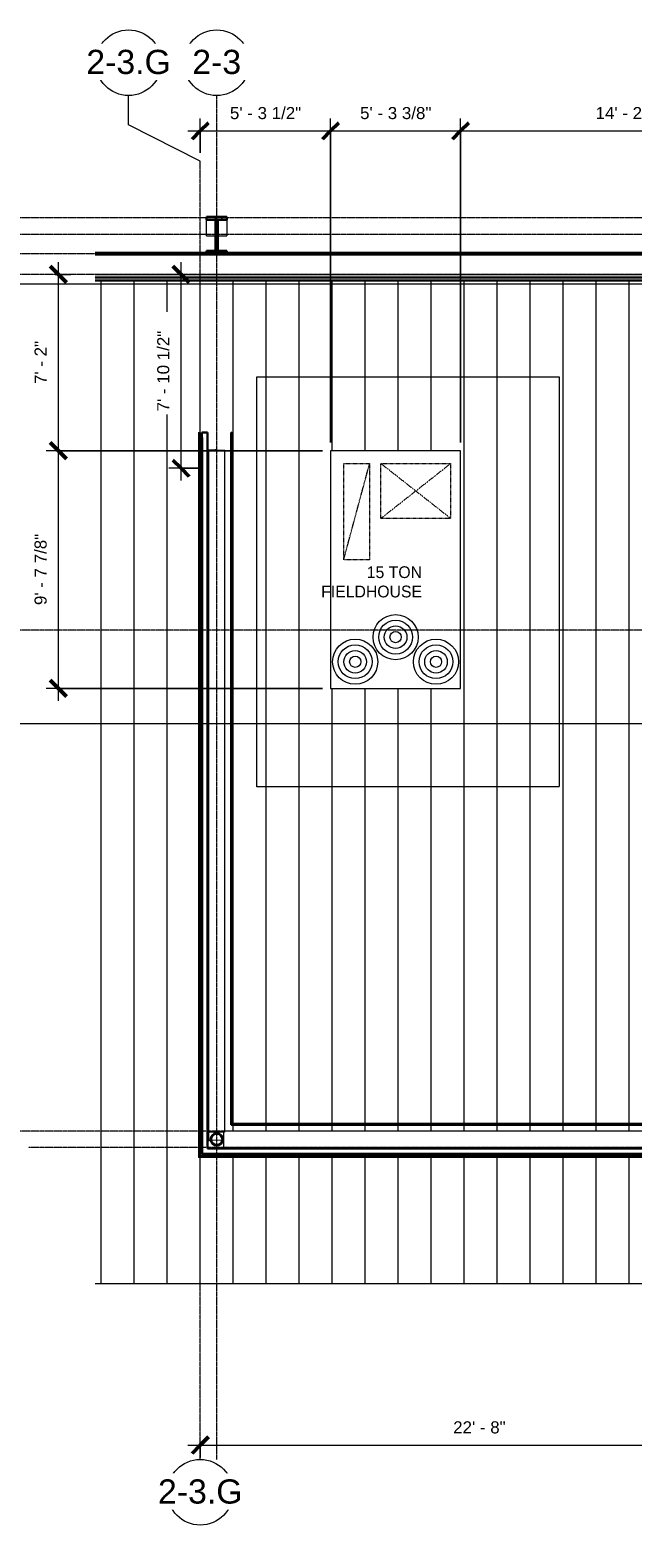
# Model space of a CAD drawing. Header units: inches. Extents: x 21290 to 29220, y -23522 to -20467.
# Drawn here: x 27052 to 27346, y -22979 to -22250 of the extents above; entities that cross this region are included whole.
import ezdxf

# ---------------------------------------------------------------- set-up
doc = ezdxf.new("R2010")
doc.units = ezdxf.units.IN
doc.header["$MEASUREMENT"] = 0
for name, pattern in [('Dash', [0.25, 0.125, -0.125]), ('Grid Line 1_2_', [0.875, 0.5, -0.125, 0.125, -0.125]), ('Hidden', [0.28125, 0.1875, -0.09375])]:
    doc.linetypes.add(name, pattern=pattern)
for name, color, linetype, lineweight in [('A-ANNO-DIMS', 211, 'Continuous', 9), ('A-ANNO-DIMS-64', 211, 'Continuous', 9), ('A-ROOF', 132, 'Continuous', 9), ('A-ROOF-PATT', 132, 'Continuous', 9), ('A-WALL', 113, 'Continuous', 9), ('G-ANNO-SYMB', 111, 'Continuous', 9), ('M-EQPM', 50, 'Continuous', 9), ('M-EQPM-HDLN', 50, 'Dash', 9), ('M-EQPM-IDEN', 50, 'Continuous', 9), ('S-BEAM', 12, 'Continuous', 9), ('S-COLS', 52, 'Continuous', 9), ('S-GRID', 1, 'Continuous', 9), ('S-GRID-IDEN', 1, 'Continuous', 9)]:
    doc.layers.add(name, color=color, linetype=linetype, lineweight=lineweight)
doc.styles.add('Arial_2', font='arial.ttf', dxfattribs={"height": 11.802395})
doc.styles.add('Arial_3', font='arial.ttf', dxfattribs={"height": 5.901198})
doc.styles.add('Century Gothic_1', font='GOTHIC.TTF', dxfattribs={"height": 5.748447})
doc.dimstyles.new('OD_Dimension', dxfattribs={"dimscale": 12, "dimtxt": 6, "dimasz": 0.666667, "dimexe": 0.5, "dimexo": 0.333333, "dimgap": 0.333333, "dimtad": 1, "dimdec": 3, "dimrnd": 0.125, "dimzin": 1, "dimdsep": 46, "dimlunit": 4, "dimtxsty": 'Arial_3', "dimblk1": 'OBLIQUE', "dimblk2": 'OBLIQUE', "dimsah": 1, "dimcen": 0.09, "dimdle": 0.5, "dimazin": 0, "dimtfac": 1, "dimtdec": 4, "dimtix": 1, "dimtmove": 0, "dimatfit": 3, "dimfxl": 1, "dimtvp": 1, "dimtfill": 1, "dimfrac": 2, "dimtolj": 1, "dimtzin": 0, "dimarcsym": 2})
doc.dimstyles.new('OD_Dimension_1', dxfattribs={"dimscale": 12, "dimtxt": 6, "dimasz": 0.666667, "dimexe": 0.5, "dimexo": 0.333333, "dimgap": 0.333333, "dimtad": 1, "dimdec": 3, "dimrnd": 0.125, "dimzin": 1, "dimdsep": 46, "dimlunit": 4, "dimtxsty": 'Arial_3', "dimblk1": 'OBLIQUE', "dimblk2": 'OBLIQUE', "dimsah": 1, "dimcen": 0.09, "dimdle": 0.5, "dimazin": 0, "dimtfac": 1, "dimtdec": 4, "dimtix": 1, "dimtmove": 0, "dimatfit": 3, "dimfxl": 1, "dimtvp": 1, "dimtfill": 1, "dimfrac": 2, "dimtolj": 1, "dimtzin": 0, "dimarcsym": 2})
doc.dimstyles.new('OD_Dimension_2', dxfattribs={"dimscale": 12, "dimtxt": 6, "dimasz": 0.666667, "dimexe": 0.5, "dimexo": 0.333333, "dimgap": 0.333333, "dimtad": 1, "dimdec": 3, "dimrnd": 0.125, "dimzin": 1, "dimdsep": 46, "dimlunit": 4, "dimtxsty": 'Arial_3', "dimblk1": 'OBLIQUE', "dimblk2": 'OBLIQUE', "dimsah": 1, "dimcen": 0.09, "dimdle": 0.5, "dimazin": 0, "dimtfac": 1, "dimtdec": 4, "dimtix": 1, "dimtmove": 0, "dimatfit": 3, "dimfxl": 1, "dimtvp": 1, "dimtfill": 1, "dimfrac": 2, "dimtolj": 1, "dimtzin": 0, "dimarcsym": 2})
pattern_1 = [(225, (27143.42, -22360.053), (6.3356768, -6.3356768), []), (225, (27143.42, -22369.653), (6.3356768, -6.3356768), [])]

# ---------------------------------------------------------------- blocks, each defined once
blk = doc.blocks.new('Carrier_48TC_Standard_Efficiency_Gas_Heat_Electric_Cooling_Packaged_Rooftop_Unit_3_to_15_nominal_tons - 15 ton 48TC__16-873539-Roof Low - Callout 6')
at = {"layer": 'M-EQPM', "color": 43, "linetype": 'Hidden', "lineweight": 18}
for p, q in [((-105.94, -79.69), (-105.94, 67.69)), ((-105.94, 67.69), (93.94, 67.69)), ((93.94, 67.69), (93.94, -79.69)), ((93.94, -79.69), (-105.94, -79.69))]:
    blk.add_line(p, q, dxfattribs=at)
at = {"layer": 'M-EQPM', "color": 43, "lineweight": 18}
for p, q in [((57.94, 31.69), (-57.94, 31.69)), ((-57.94, 31.69), (-57.94, -31.69)), ((57.94, -31.69), (57.94, 31.69)), ((58.06, 27.31), (57.94, 27.31)), ((58.06, 27.31), (58.06, 15.44)), ((57.94, 15.44), (58.06, 15.44)), ((58.06, 10.34), (57.94, 10.34)), ((57.94, 9.29), (58.06, 9.29)), ((58.06, 10.32), (58.06, 10.34)), ((58.06, 10.34), (58.06, 9.29)), ((58.06, 9.29), (58.06, 9.31)), ((58.06, 6.69), (57.94, 6.69)), ((58.06, 6.69), (58.06, -25.06)), ((57.94, -25.06), (58.06, -25.06)), ((-57.94, -31.69), (57.94, -31.69))]:
    blk.add_line(p, q, dxfattribs=at)
for centre, radius in [((-44.94, 19.69), 11), ((-44.94, 19.69), 8.25), ((-44.94, 19.69), 5.5), ((-44.94, 19.69), 2.75), ((-32.94, 0), 11), ((-32.94, 0), 8.25), ((-32.94, 0), 5.5), ((-32.94, 0), 2.75), ((-44.94, -19.69), 11), ((-44.94, -19.69), 8.25), ((-44.94, -19.69), 5.5), ((-44.94, -19.69), 2.75)]:
    blk.add_circle(centre, radius, dxfattribs=at)
at = {"layer": 'M-EQPM-HDLN', "color": 43, "lineweight": 18}
for p, q in [((4.81, 25.31), (51.69, 12.69)), ((4.81, 12.69), (4.81, 25.31)), ((4.81, 25.31), (51.69, 25.31)), ((51.69, 25.31), (51.69, 12.69)), ((51.69, 12.69), (4.81, 12.69)), ((24.94, -26.81), (51.69, 7.19)), ((24.94, 7.19), (51.69, -26.81)), ((24.94, -26.81), (24.94, 7.19)), ((24.94, 7.19), (51.69, 7.19)), ((51.69, 7.19), (51.69, -26.81)), ((51.69, -26.81), (24.94, -26.81))]:
    blk.add_line(p, q, dxfattribs=at)
blk = doc.blocks.new('Girt_C - 8_D-1755906-Roof Low - Callout 6')
at = {"layer": 'S-BEAM', "color": 43, "lineweight": 18}
for p, q in [((26272.64, -22787.3), (25694.89, -22787.3)), ((25694.89, -22795.12), (25694.89, -22787.49)), ((26272.64, -22787.3), (26272.64, -22787.49)), ((26272.64, -22787.49), (26272.64, -22795.12)), ((25694.89, -22795.3), (25694.89, -22795.12)), ((25694.89, -22795.3), (26272.64, -22795.3)), ((26272.64, -22795.12), (26272.64, -22795.3))]:
    blk.add_line(p, q, dxfattribs=at)
blk = doc.blocks.new('Girt_C - 8_D-1757616-Roof Low - Callout 6')
at = {"layer": 'S-BEAM', "color": 43, "lineweight": 18}
for p, q in [((25687.39, -22455.33), (25687.39, -22787.8)), ((25687.39, -22455.33), (25687.58, -22455.33)), ((25687.58, -22455.33), (25695.2, -22455.33)), ((25695.2, -22455.33), (25695.39, -22455.33)), ((25695.39, -22787.8), (25695.39, -22455.33)), ((25687.58, -22787.8), (25687.39, -22787.8)), ((25695.2, -22787.8), (25687.58, -22787.8))]:
    blk.add_line(p, q, dxfattribs=at)
blk = doc.blocks.new('columns and girder2 - one-1334686-Roof Low - Callout 6')
at = {"layer": 'S-BEAM'}
h = blk.add_hatch(dxfattribs=at)
h.set_pattern_fill('FP_25', color=8, style=0, pattern_type=2)
h.set_pattern_definition(pattern_1)
h.paths.add_polyline_path([(0, -1.25), (-5, -1.25), (-5, -2), (5, -2), (5, -1.25)], flags=0)
h.paths.add_polyline_path([(-5, -17.03), (-5, -18.55), (5, -18.55), (5, -17.03)], flags=0)
h = blk.add_hatch(dxfattribs=at)
h.set_pattern_fill('FP_25', color=8, style=0, pattern_type=2)
h.set_pattern_definition(pattern_1)
h.paths.add_polyline_path([(-0.63, -2), (-0.63, -17.03), (0.62, -17.03), (0.62, -2)], flags=0)
at = {"layer": 'S-BEAM', "color": 250, "lineweight": 30}
for p, q in [((-5, -1.25), (-5, -2)), ((-5, -2), (5, -2)), ((0.62, -2), (-0.63, -2)), ((-0.63, -2), (-0.63, -17.03)), ((0.62, -17.03), (0.62, -2)), ((5, -2), (5, -1.25)), ((5, -17.03), (-5, -17.03)), ((-5, -17.03), (-5, -18.55)), ((-5, -18.55), (5, -18.55)), ((-0.63, -17.03), (0.62, -17.03)), ((5, -18.55), (5, -17.03))]:
    blk.add_line(p, q, dxfattribs=at)
at = {"layer": 'S-BEAM', "color": 43, "lineweight": 18}
for p, q in [((-5, -17.03), (-5, -9.2)), ((-0.63, -9.2), (-5, -9.2)), ((5, -9.2), (0.62, -9.2)), ((5, -9.2), (5, -17.03))]:
    blk.add_line(p, q, dxfattribs=at)
blk = doc.blocks.new('Girt_C - 8_D-1757600-Roof Low - Callout 6')
at = {"layer": 'S-BEAM', "color": 43, "lineweight": 18}
for p, q in [((25683.85, -22455.21), (25683.28, -22455.23)), ((25683.28, -22455.23), (25683.28, -22455.37)), ((25683.28, -22455.37), (25684.08, -22520.23)), ((25683.39, -22455.23), (25683.92, -22455.21)), ((25683.39, -22455.37), (25683.39, -22455.23)), ((25684.08, -22455.36), (25683.47, -22455.37)), ((25683.47, -22455.38), (25684.08, -22455.37)), ((25683.92, -22455.21), (25683.85, -22455.21)), ((25683.92, -22455.21), (25683.93, -22455.37)), ((25691.09, -22455.28), (25686.89, -22455.33)), ((25686.89, -22455.33), (25687.39, -22455.33)), ((25687.58, -22455.33), (25691.09, -22455.28)), ((25690.7, -22455.12), (25690.63, -22455.13)), ((25690.63, -22455.13), (25691.17, -22455.14)), ((25690.63, -22455.13), (25690.63, -22455.29)), ((25691.28, -22455.13), (25690.7, -22455.12)), ((25691.17, -22455.14), (25691.17, -22455.27)), ((25691.28, -22455.27), (25691.28, -22455.13)), ((25691.28, -22455.33), (25691.28, -22455.27)), ((25686.89, -22748.94), (25687.42, -22791.84)), ((25688.5, -22791.84), (25687.61, -22791.85)), ((25694.06, -22791.77), (25688.73, -22791.84)), ((25694.89, -22791.76), (25694.3, -22791.77))]:
    blk.add_line(p, q, dxfattribs=at)
for centre, major_axis, start_param, end_param in [((25683.47, -22455.37), (0.187, 0.002), 3.141593, 4.712389), ((25683.47, -22455.37), (0.0782, 0.001), 3.194692, 4.712389), ((25691.09, -22455.27), (0.0781, 0.001), 4.712389, 6.246137), ((25691.09, -22455.27), (0.187, 0.002), 4.712389, 6.283185), ((25687.61, -22791.84), (0.187, 0.002), 3.141593, 4.712389)]:
    blk.add_ellipse(centre, major_axis=major_axis, ratio=0.041627, start_param=start_param, end_param=end_param, dxfattribs=at)
blk = doc.blocks.new('Girt_Z - 10_D-1732176-Roof Low - Callout 6')
at = {"layer": 'S-BEAM', "color": 43, "lineweight": 18}
for p, q in [((26271.39, -22359.55), (25632.1, -22359.55)), ((26272.89, -22360.13), (25632.1, -22360.13)), ((26272.89, -22360.2), (25632.1, -22360.2)), ((26272.89, -22359.55), (26272.04, -22359.55)), ((26272.89, -22359.55), (26272.89, -22360.13)), ((26272.89, -22360.13), (26272.89, -22360.2)), ((26272.89, -22360.2), (26272.89, -22369.37)), ((25632.1, -22369.55), (26272.89, -22369.55)), ((26272.89, -22369.37), (26272.89, -22369.55))]:
    blk.add_line(p, q, dxfattribs=at)
blk = doc.blocks.new('Grid - Grid Head - Circle-14747-Roof Low - Callout 6')
at = {"layer": 'S-GRID-IDEN'}
blk.add_circle((0, 0), 0.25, dxfattribs=at)
blk = doc.blocks.new('DIMBLOCK1-Roof Low - Callout 6')
at = {"layer": 'A-ANNO-DIMS-64'}
for p, q in [((27129.42, -22299.62), (27198.92, -22299.62)), ((27135.42, -22310.37), (27135.42, -22293.62)), ((27135.42, -22299.62), (27135.42, -22310.37)), ((27198.92, -22451.55), (27198.92, -22293.62)), ((27198.92, -22299.62), (27198.92, -22451.55))]:
    blk.add_line(p, q, dxfattribs=at)
at = {"layer": 'A-ANNO-DIMS-64', "lineweight": 50}
for p, q in [((27135.42, -22299.62), (27131.42, -22303.62)), ((27135.42, -22299.62), (27139.42, -22295.62)), ((27198.92, -22299.62), (27194.92, -22303.62)), ((27198.92, -22299.62), (27202.92, -22295.62))]:
    blk.add_line(p, q, dxfattribs=at)
at = {"layer": 'A-ANNO-DIMS-64', "color": 0, "insert": (27149.86, -22287.97), "char_height": 5.9012, "width": 41.5385, "attachment_point": 1, "line_spacing_factor": 0.938532, "style": 'Arial_3', "bg_fill": 3, "box_fill_scale": 1.25, "bg_fill_color": 0, "bg_fill_transparency": 0}
blk.add_mtext('5\' - 3 1/2"', dxfattribs=at)
blk = doc.blocks.new('_Oblique')
at = {"color": 0, "linetype": 'ByBlock', "lineweight": -2}
blk.add_line((-0.5, -0.5), (0.5, 0.5), dxfattribs=at)
blk = doc.blocks.new('DIMBLOCK2-Roof Low - Callout 6')
at = {"layer": 'A-ANNO-DIMS-64', "lineweight": 50}
for p, q in [((27198.92, -22299.62), (27194.92, -22303.62)), ((27198.92, -22299.62), (27202.92, -22295.62)), ((27262.29, -22299.62), (27258.29, -22303.62)), ((27262.29, -22299.62), (27266.29, -22295.62))]:
    blk.add_line(p, q, dxfattribs=at)
at = {"layer": 'A-ANNO-DIMS-64'}
for p, q in [((27198.92, -22451.55), (27198.92, -22293.62)), ((27198.92, -22299.62), (27262.29, -22299.62)), ((27198.92, -22299.62), (27198.92, -22451.55)), ((27262.29, -22451.55), (27262.29, -22293.62)), ((27262.29, -22299.62), (27262.29, -22451.55))]:
    blk.add_line(p, q, dxfattribs=at)
at = {"layer": 'A-ANNO-DIMS-64', "color": 0, "insert": (27213.3, -22287.97), "char_height": 5.9012, "width": 41.5385, "attachment_point": 1, "line_spacing_factor": 0.938532, "style": 'Arial_3', "bg_fill": 3, "box_fill_scale": 1.25, "bg_fill_color": 0, "bg_fill_transparency": 0}
blk.add_mtext('5\' - 3 3/8"', dxfattribs=at)
blk = doc.blocks.new('DIMBLOCK3-Roof Low - Callout 6')
at = {"layer": 'A-ANNO-DIMS-64', "lineweight": 50}
for p, q in [((27262.29, -22299.62), (27258.29, -22303.62)), ((27262.29, -22299.62), (27266.29, -22295.62)), ((27432.92, -22299.62), (27428.92, -22303.62)), ((27432.92, -22299.62), (27436.92, -22295.62))]:
    blk.add_line(p, q, dxfattribs=at)
at = {"layer": 'A-ANNO-DIMS-64'}
for p, q in [((27262.29, -22451.55), (27262.29, -22293.62)), ((27262.29, -22299.62), (27432.92, -22299.62)), ((27262.29, -22299.62), (27262.29, -22451.55)), ((27432.92, -22297.97), (27432.92, -22305.62)), ((27432.92, -22299.62), (27432.92, -22316.82))]:
    blk.add_line(p, q, dxfattribs=at)
at = {"layer": 'A-ANNO-DIMS-64', "color": 0, "insert": (27328.04, -22287.97), "char_height": 5.9012, "width": 46.9662, "attachment_point": 1, "line_spacing_factor": 0.938532, "style": 'Arial_3', "bg_fill": 3, "box_fill_scale": 1.25, "bg_fill_color": 0, "bg_fill_transparency": 0}
blk.add_mtext('14\' - 2 5/8"', dxfattribs=at)
blk = doc.blocks.new('DIMBLOCK14-Roof Low - Callout 6')
at = {"layer": 'A-ANNO-DIMS-64'}
for p, q in [((27407.36, -22574.32), (27407.36, -22946.41)), ((27407.36, -22940.41), (27407.36, -22574.32)), ((27129.42, -22940.41), (27407.36, -22940.41)), ((27135.42, -22938.75), (27135.42, -22946.41)), ((27135.42, -22940.41), (27135.42, -22938.75))]:
    blk.add_line(p, q, dxfattribs=at)
at = {"layer": 'A-ANNO-DIMS-64', "lineweight": 50}
for p, q in [((27135.42, -22940.41), (27131.42, -22944.41)), ((27135.42, -22940.41), (27139.42, -22936.41)), ((27407.36, -22940.41), (27403.36, -22944.41)), ((27407.36, -22940.41), (27411.36, -22936.41))]:
    blk.add_line(p, q, dxfattribs=at)
at = {"layer": 'A-ANNO-DIMS-64', "color": 0, "insert": (27258.65, -22928.76), "char_height": 5.901, "width": 30.5723, "attachment_point": 1, "line_spacing_factor": 0.938532, "style": 'Arial_3', "bg_fill": 3, "box_fill_scale": 1.25, "bg_fill_color": 0, "bg_fill_transparency": 0}
blk.add_mtext('22\' - 8"', dxfattribs=at)
blk = doc.blocks.new('DIMBLOCK17-Roof Low - Callout 6')
at = {"layer": 'A-ANNO-DIMS-64', "lineweight": 50}
for p, q in [((27126.07, -22369.55), (27122.07, -22365.55)), ((27126.07, -22369.55), (27130.07, -22373.55)), ((27126.07, -22464.08), (27122.07, -22460.08)), ((27126.07, -22464.08), (27130.07, -22468.08))]:
    blk.add_line(p, q, dxfattribs=at)
at = {"layer": 'A-ANNO-DIMS-64'}
for p, q in [((27126.07, -22470.08), (27126.07, -22363.55)), ((27124.42, -22369.55), (27132.07, -22369.55)), ((27126.07, -22369.55), (27124.42, -22369.55)), ((27136.42, -22464.08), (27120.07, -22464.08)), ((27126.07, -22464.08), (27136.42, -22464.08))]:
    blk.add_line(p, q, dxfattribs=at)
at = {"layer": 'A-ANNO-DIMS-64', "color": 0, "insert": (27114.42, -22436.38), "char_height": 5.9012, "width": 46.9662, "attachment_point": 1, "rotation": 90, "line_spacing_factor": 0.938532, "style": 'Arial_3', "bg_fill": 3, "box_fill_scale": 1.25, "bg_fill_color": 0, "bg_fill_transparency": 0}
blk.add_mtext('7\' - 10 1/2"', dxfattribs=at)
blk = doc.blocks.new('DIMBLOCK20-Roof Low - Callout 6')
at = {"layer": 'A-ANNO-DIMS-64', "lineweight": 50}
for p, q in [((27066.31, -22455.55), (27062.31, -22451.55)), ((27066.31, -22455.55), (27070.31, -22459.55)), ((27066.31, -22571.43), (27062.31, -22567.43)), ((27066.31, -22571.43), (27070.31, -22575.43))]:
    blk.add_line(p, q, dxfattribs=at)
at = {"layer": 'A-ANNO-DIMS-64'}
for p, q in [((27194.92, -22455.55), (27060.31, -22455.55)), ((27066.31, -22577.43), (27066.31, -22455.55)), ((27066.31, -22455.55), (27194.92, -22455.55)), ((27194.92, -22571.43), (27060.31, -22571.43)), ((27066.31, -22571.43), (27194.92, -22571.43))]:
    blk.add_line(p, q, dxfattribs=at)
at = {"layer": 'A-ANNO-DIMS-64', "color": 0, "insert": (27054.65, -22530.8), "char_height": 5.9012, "width": 41.5385, "attachment_point": 1, "rotation": 90, "line_spacing_factor": 0.938532, "style": 'Arial_3', "bg_fill": 3, "box_fill_scale": 1.25, "bg_fill_color": 0, "bg_fill_transparency": 0}
blk.add_mtext('9\' - 7 7/8"', dxfattribs=at)
blk = doc.blocks.new('DIMBLOCK21-Roof Low - Callout 6')
at = {"layer": 'A-ANNO-DIMS-64', "lineweight": 50}
for p, q in [((27066.31, -22369.55), (27062.31, -22365.55)), ((27066.31, -22369.55), (27070.31, -22373.55)), ((27066.31, -22455.55), (27062.31, -22451.55)), ((27066.31, -22455.55), (27070.31, -22459.55))]:
    blk.add_line(p, q, dxfattribs=at)
at = {"layer": 'A-ANNO-DIMS-64'}
for p, q in [((27066.31, -22455.55), (27066.31, -22363.55)), ((27064.65, -22369.55), (27072.31, -22369.55)), ((27066.31, -22369.55), (27064.65, -22369.55)), ((27194.92, -22455.55), (27060.31, -22455.55)), ((27066.31, -22455.55), (27194.92, -22455.55))]:
    blk.add_line(p, q, dxfattribs=at)
at = {"layer": 'A-ANNO-DIMS-64', "color": 0, "insert": (27054.65, -22423.03), "char_height": 5.901, "width": 25.1446, "attachment_point": 1, "rotation": 90, "line_spacing_factor": 0.938532, "style": 'Arial_3', "bg_fill": 3, "box_fill_scale": 1.25, "bg_fill_color": 0, "bg_fill_transparency": 0}
blk.add_mtext('7\' - 2"', dxfattribs=at)

msp = doc.modelspace()

# ---------------------------------------------------------------- hatches: boundary and pattern name
at = {"layer": 'A-ROOF-PATT'}
h = msp.add_hatch(dxfattribs=at)
h.set_pattern_fill('FP_20', color=8, style=0, pattern_type=2)
h.set_pattern_definition([(90, (1452.328, -40.069), (-16.082, 1e-15), [])])
h.paths.add_polyline_path([(27572.0003, -22885.6153), (27746.4196, -22885.6153), (27746.4196, -22799.1778), (27724.6696, -22799.1778), (27724.6696, -22798.6153), (27136.1071, -22798.6153), (27136.1071, -22520.2289), (27135.3096, -22455.2324), (27135.9536, -22455.2079), (27135.9555, -22455.3656), (27136.1071, -22455.3637), (27136.1071, -22446.6778), (27138.9196, -22446.6778), (27138.9196, -22455.3292), (27142.6642, -22455.2775), (27142.6623, -22455.1254), (27143.3074, -22455.14), (27143.3097, -22455.3266), (27147.4196, -22455.3266), (27147.4466, -22787.3028), (27721.7321, -22787.3028), (27721.7321, -22784.1778), (27150.5446, -22784.1778), (27150.5446, -22446.6778), (27151.1071, -22446.6778), (27151.1071, -22783.6153), (27721.7321, -22783.6153), (27721.7321, -22372.9278), (27722.2946, -22372.9278), (27722.2946, -22783.6153), (27723.9196, -22783.6153), (27723.9196, -22372.9278), (27724.6696, -22372.9278), (27724.6696, -22372.8038), (27084.1283, -22372.8028), (27084.1283, -22861.6153), (27408.9196, -22861.6153), (27408.9196, -22885.6153), (27527.6483, -22885.6153)], flags=0)
h.paths.add_polyline_path([(27394.5923, -22800.1153), (27134.6071, -22800.1153), (27134.6071, -22446.6778), (27135.1696, -22446.6778), (27135.1696, -22799.5528), (27736.4196, -22799.5528), (27736.4196, -22800.1153), (27438.9443, -22800.1153)], flags=0)
h.paths.add_polyline_path([(27144.5677, -22795.8028), (27721.7321, -22795.8028), (27721.7321, -22795.3028), (27146.9196, -22795.2777), (27146.9196, -22791.7607), (27146.3271, -22791.768), (27146.1866, -22792.4578), (27145.541, -22793.4241), (27144.5677, -22794.0744), (27143.4196, -22794.3028), (27142.2647, -22794.0698), (27141.2983, -22793.4241), (27140.648, -22792.4509), (27140.5264, -22791.8393), (27139.4472, -22791.8448), (27138.9196, -22748.9444), (27138.9196, -22795.8028), (27144.4785, -22795.8028)], flags=0)
h.paths.add_polyline_path([(27722.2946, -22795.8028), (27723.9196, -22795.8028), (27723.9196, -22795.3028), (27722.2946, -22795.3028)], flags=0)
h.paths.add_polyline_path([(27143.4196, -22794.0698), (27144.4785, -22793.8592), (27145.3762, -22793.2594), (27145.976, -22792.3617), (27146.0935, -22791.7709), (27140.7615, -22791.8503), (27140.8633, -22792.3617), (27141.4631, -22793.2594), (27142.3608, -22793.8592)], flags=0)
h.paths.add_polyline_path([(27723.9196, -22787.3028), (27723.9196, -22784.1778), (27722.2946, -22784.1778), (27722.2946, -22787.3028)], flags=0)
h.paths.add_polyline_path([(27666.6696, -22738.3028), (27581.7946, -22738.3028), (27581.7946, -22678.8028), (27669.9196, -22678.8028), (27669.9196, -22683.8028), (27670.0446, -22683.8028), (27670.0446, -22696.4278), (27669.9196, -22696.4278), (27669.9196, -22700.4222), (27670.0446, -22700.4222), (27670.0446, -22701.4334), (27669.9196, -22701.4334), (27669.9196, -22703.6778), (27670.0446, -22703.6778), (27670.0446, -22732.0528), (27669.9196, -22732.0528), (27669.9196, -22738.3028)], flags=0)
h.paths.add_polyline_path([(27464.4196, -22571.4467), (27407.1696, -22571.4278), (27407.1696, -22567.2592), (27387.2946, -22567.2592), (27387.2946, -22513.2592), (27407.1696, -22513.2592), (27407.1696, -22509.0717), (27464.4196, -22509.0717), (27464.4196, -22512.4487), (27474.5446, -22512.4487), (27474.5446, -22516.4487), (27464.4196, -22516.4487), (27464.4196, -22518.2592), (27481.1696, -22518.2592), (27481.1696, -22536.2592), (27464.4196, -22536.2592), (27464.4196, -22571.4278)], flags=0)
h.paths.add_polyline_path([(27247.7172, -22571.4278), (27198.9196, -22571.4278), (27198.9196, -22455.5528), (27203.2946, -22455.5528), (27203.2946, -22455.4278), (27215.1696, -22455.4278), (27215.1696, -22455.5528), (27220.289, -22455.5528), (27220.289, -22455.4278), (27221.3002, -22455.4278), (27221.3002, -22455.5528), (27223.9196, -22455.5528), (27223.9196, -22455.4278), (27255.6696, -22455.4278), (27255.6696, -22455.5528), (27262.2946, -22455.5528), (27262.2946, -22571.4278), (27247.7321, -22571.4278)], flags=0)
h.paths.add_polyline_path([(27655.229, -22571.4278), (27606.5446, -22571.4278), (27606.5446, -22455.5528), (27610.9196, -22455.5528), (27610.9196, -22455.4278), (27622.7946, -22455.4278), (27622.7946, -22455.5528), (27627.914, -22455.5528), (27627.914, -22455.4278), (27628.9252, -22455.4278), (27628.9252, -22455.5528), (27631.5446, -22455.5528), (27631.5446, -22455.4278), (27663.2946, -22455.4278), (27663.2946, -22455.5528), (27669.9196, -22455.5528), (27669.9196, -22571.4278), (27655.2985, -22571.4278)], flags=0)
at = {"layer": 'S-COLS'}
h = msp.add_hatch(dxfattribs=at)
h.set_pattern_fill('FP_24', color=8, style=0, pattern_type=2)
h.set_pattern_definition([(45, (1452.029, 0), (-6.3356768, 6.3356768), []), (45, (1452.029, 9.6), (-6.3356768, 6.3356768), [])])
h.paths.add_polyline_path([(27143.4196, -22794.3028), (27144.5677, -22794.0744), (27145.541, -22793.4241), (27146.1913, -22792.4509), (27146.4196, -22791.3028), (27146.1913, -22790.1548), (27145.541, -22789.1815), (27144.5677, -22788.5312), (27143.4196, -22788.3028), (27142.2716, -22788.5312), (27141.2983, -22789.1815), (27140.648, -22790.1548), (27140.4196, -22791.3028), (27140.648, -22792.4509), (27141.2983, -22793.4241), (27142.2716, -22794.0744)], flags=0)
h.paths.add_polyline_path([(27143.4196, -22794.0698), (27142.3608, -22793.8592), (27141.4631, -22793.2594), (27140.8633, -22792.3617), (27140.6526, -22791.3028), (27140.8633, -22790.2439), (27141.4631, -22789.3462), (27142.3608, -22788.7464), (27143.4196, -22788.5358), (27144.4785, -22788.7464), (27145.3762, -22789.3462), (27145.976, -22790.2439), (27146.1866, -22791.3028), (27145.976, -22792.3617), (27145.3762, -22793.2594), (27144.4785, -22793.8592)], flags=0)

# ---------------------------------------------------------------- linework, layer by layer
at = {"layer": 'A-ROOF', "color": 43, "lineweight": 18}
msp.add_line((27084.1283, -22861.6153), (27408.9196, -22861.6153), dxfattribs=at)
at = {"layer": 'A-WALL', "color": 43, "lineweight": 18}
for p, q in [((27084.1283, -22358.8028), (27719.1198, -22358.8028)), ((27721.8356, -22372.8028), (27084.1283, -22372.8028)), ((27134.6071, -22446.6778), (27134.6071, -22800.1153)), ((27134.6071, -22446.6778), (27135.1071, -22446.6778)), ((27150.6071, -22446.6778), (27151.1071, -22446.6778)), ((27151.1071, -22446.6778), (27151.1071, -22783.6153)), ((27150.6071, -22784.1153), (27151.1071, -22783.6153)), ((27721.7321, -22783.6153), (27151.1071, -22783.6153)), ((27134.6071, -22800.1153), (27135.1071, -22799.6153)), ((27736.4196, -22800.1153), (27134.6071, -22800.1153))]:
    msp.add_line(p, q, dxfattribs=at)
at = {"layer": 'A-WALL', "color": 250, "lineweight": 30}
for p, q in [((27724.6071, -22371.0315), (27084.1283, -22371.0315)), ((27084.1283, -22372.6063), (27724.6071, -22372.6063)), ((27135.1696, -22446.6778), (27135.1071, -22446.6778)), ((27135.1071, -22446.6778), (27135.1071, -22799.6153)), ((27135.1696, -22799.5528), (27135.1696, -22446.6778)), ((27138.9196, -22446.6778), (27136.1071, -22446.6778)), ((27136.1071, -22446.6778), (27136.1071, -22798.6153)), ((27136.4196, -22449.1778), (27136.1071, -22449.1778)), ((27136.4196, -22449.1778), (27136.4196, -22798.3028)), ((27138.9196, -22795.8028), (27138.9196, -22446.6778)), ((27150.6071, -22446.6778), (27150.5446, -22446.6778)), ((27150.5446, -22446.6778), (27150.5446, -22784.1778)), ((27150.6071, -22784.1153), (27150.6071, -22446.6778)), ((27150.6071, -22784.1153), (27150.5446, -22784.1778)), ((27150.5446, -22784.1778), (27725.421, -22784.1778)), ((27725.421, -22784.1153), (27150.6071, -22784.1153)), ((27135.1696, -22799.5528), (27135.1071, -22799.6153)), ((27135.1071, -22799.6153), (27736.4196, -22799.6153)), ((27736.4196, -22799.5528), (27135.1696, -22799.5528)), ((27136.1071, -22798.6153), (27736.4196, -22798.6153)), ((27736.7321, -22798.3028), (27136.4196, -22798.3028)), ((27736.4196, -22795.8028), (27138.9196, -22795.8028))]:
    msp.add_line(p, q, dxfattribs=at)
at = {"layer": 'G-ANNO-SYMB'}
for p, q in [((27811.8199, -22374.357), (27020.1408, -22374.357)), ((27807.9888, -22588.6303), (27020.1408, -22588.6303))]:
    msp.add_line(p, q, dxfattribs=at)
at = {"layer": 'S-COLS', "color": 250, "lineweight": 30}
for radius, start, end in [(3, 0, 180), (3, 180, 0), (2.767, 0, 180), (2.767, 180, 0)]:
    msp.add_arc((27143.4196, -22791.3028), radius, start, end, dxfattribs=at)
at = {"layer": 'S-GRID'}
for p, q in [((27100.4898, -22296.7181), (27100.4898, -22282.3743)), ((27135.4196, -22314.3743), (27100.4898, -22296.7181))]:
    msp.add_line(p, q, dxfattribs=at)
at = {"layer": 'S-GRID', "linetype": 'Grid Line 1_2_'}
for p, q in [((27143.4196, -22947.3692), (27143.4196, -22282.3743)), ((27143.4196, -22947.3692), (27143.4196, -22282.3743)), ((27135.4196, -22947.3692), (27135.4196, -22314.3743)), ((27858.2125, -22342.0528), (27019.6408, -22342.0528)), ((27858.2125, -22350.0528), (27019.6408, -22350.0528)), ((27858.2125, -22359.5528), (27019.6408, -22359.5528)), ((27858.2125, -22359.5528), (27019.6408, -22359.5528)), ((27858.2125, -22369.5528), (27019.6408, -22369.5528)), ((27858.2125, -22543.0528), (27019.6408, -22543.0528)), ((27858.2125, -22543.0528), (27019.6408, -22543.0528)), ((27858.2125, -22787.3028), (27019.6408, -22787.3028)), ((27858.2125, -22787.3028), (27019.6408, -22787.3028)), ((27858.2125, -22795.3028), (27051.6408, -22795.3028)), ((27858.2125, -22795.3028), (27051.6408, -22795.3028))]:
    msp.add_line(p, q, dxfattribs=at)

# ---------------------------------------------------------------- block references
at = {"layer": 'M-EQPM', "color": 43, "lineweight": 18, "rotation": 89.99999999999962}
msp.add_blockref('Carrier_48TC_Standard_Efficiency_Gas_Heat_Electric_Cooling_Packaged_Rooftop_Unit_3_to_15_nominal_tons - 15 ton 48TC__16-873539-Roof Low - Callout 6', (27230.6071, -22513.4903), dxfattribs=at)
at = {"layer": 'S-BEAM', "color": 43, "lineweight": 18, "rotation": 180}
msp.add_blockref('columns and girder2 - one-1334686-Roof Low - Callout 6', (27143.4196, -22360.0528), dxfattribs=at)
at = {"layer": 'S-BEAM', "color": 43, "lineweight": 18}
for name in ['Girt_Z - 10_D-1732176-Roof Low - Callout 6', 'Girt_C - 8_D-1757600-Roof Low - Callout 6', 'Girt_C - 8_D-1757616-Roof Low - Callout 6', 'Girt_C - 8_D-1755906-Roof Low - Callout 6']:
    msp.add_blockref(name, (1452.0294, 0), dxfattribs=at)
at = {"layer": 'S-GRID-IDEN', "xscale": 63.99999999999997, "yscale": 63.99999999999997, "zscale": 63.99999999999997}
for p in [(27100.4898, -22266.3743), (27143.4196, -22266.3743), (27135.4196, -22963.3692)]:
    msp.add_blockref('Grid - Grid Head - Circle-14747-Roof Low - Callout 6', p, dxfattribs=at)

# ---------------------------------------------------------------- next in the draw order: texts
at = {"layer": 'S-GRID-IDEN', "char_height": 11.8024, "attachment_point": 2, "line_spacing_factor": 0.938532, "style": 'Arial_2', "bg_fill": 3, "box_fill_scale": 1.25, "bg_fill_color": 0, "bg_fill_transparency": 0}
for s, insert, width in [('1-3', (27143.4166, -22260.0831), 28.368), ('2-3.G', (27135.4166, -22957.0779), 49.104)]:
    msp.add_mtext(s, dxfattribs=dict(at, insert=insert, width=width))

# ---------------------------------------------------------------- next in the draw order: dimensions: what is measured, and where the dimension line sits
at = {"layer": 'A-ANNO-DIMS'}
for base, p1, p2, override, picture, middle in [((27198.9196, -22299.6225), (27135.4196, -22314.3743), (27198.9196, -22455.5528), {"dimpost": '<>', "dimfxl": 154.801853}, 'DIMBLOCK1-Roof Low - Callout 6', (27167.1696, -22292.5692)), ((27407.3571460231, -22940.4109008435), (27135.4196460231, -22934.754046594), (27407.3571460231, -22570.3216867133), {"dimpost": '<>', "dimfxl": 454.709741}, 'DIMBLOCK14-Roof Low - Callout 6', (27271.3883960231, -22933.3979087337))]:
    dim = msp.add_linear_dim(base=base, p1=p1, p2=p2, dimstyle='OD_Dimension', override=override, dxfattribs=at)
    dim.commit()
    dim.dimension.update_dxf_attribs({"geometry": picture, "text_midpoint": middle})

# ---------------------------------------------------------------- next in the draw order: block references
at = {"layer": 'S-GRID-IDEN', "xscale": 63.99999999999997, "yscale": 63.99999999999997, "zscale": 63.99999999999997}
msp.add_blockref('Grid - Grid Head - Circle-14747-Roof Low - Callout 6', (27143.4196, -22266.3743), dxfattribs=at)

# ---------------------------------------------------------------- next in the draw order: dimensions: what is measured, and where the dimension line sits
at = {"layer": 'A-ANNO-DIMS'}
dim = msp.add_linear_dim(base=(27262.2946, -22299.6225), p1=(27198.9196, -22455.5528), p2=(27262.2946, -22455.5528), dimstyle='OD_Dimension', override={"dimpost": '<>', "dimfxl": 63.375}, dxfattribs=at)
dim.commit()
dim.dimension.update_dxf_attribs({"geometry": 'DIMBLOCK2-Roof Low - Callout 6', "text_midpoint": (27230.6071, -22292.5692)})
dim = msp.add_linear_dim(base=(27126.0727, -22369.5528), p1=(27140.4196, -22464.0766), p2=(27120.4158, -22369.5528), angle=90, dimstyle='OD_Dimension_2', override={"dimpost": '<>', "dimfxl": 96.617314}, dxfattribs=at)
dim.commit()
dim.dimension.update_dxf_attribs({"geometry": 'DIMBLOCK17-Roof Low - Callout 6', "text_midpoint": (27119.0215, -22416.8147)})

# ---------------------------------------------------------------- next in the draw order: texts
at = {"layer": 'S-GRID-IDEN', "insert": (27143.4166, -22260.0831), "char_height": 11.8024, "width": 28.368, "attachment_point": 2, "line_spacing_factor": 0.938532, "style": 'Arial_2', "bg_fill": 3, "box_fill_scale": 1.25, "bg_fill_color": 0, "bg_fill_transparency": 0}
msp.add_mtext('2-3', dxfattribs=at)

# ---------------------------------------------------------------- next in the draw order: dimensions: what is measured, and where the dimension line sits
at = {"layer": 'A-ANNO-DIMS'}
dim = msp.add_linear_dim(base=(27432.9196, -22299.6225), p1=(27262.2946, -22455.5528), p2=(27432.9196, -22293.9656), dimstyle='OD_Dimension_1', override={"dimpost": '<>', "dimfxl": 234.996399}, dxfattribs=at)
dim.commit()
dim.dimension.update_dxf_attribs({"geometry": 'DIMBLOCK3-Roof Low - Callout 6', "text_midpoint": (27347.6071, -22292.5713)})
dim = msp.add_linear_dim(base=(27066.3064, -22455.5528), p1=(27198.9196, -22571.4278), p2=(27198.9196, -22455.5528), angle=90, dimstyle='OD_Dimension', override={"dimpost": '<>', "dimfxl": 115.875}, dxfattribs=at)
dim.commit()
dim.dimension.update_dxf_attribs({"geometry": 'DIMBLOCK20-Roof Low - Callout 6', "text_midpoint": (27059.2552, -22513.4903)})

# ---------------------------------------------------------------- next in the draw order: texts
at = {"layer": 'M-EQPM-IDEN', "insert": (27243.467, -22511.8901), "char_height": 5.74845, "width": 53.784, "attachment_point": 3, "line_spacing_factor": 0.984117, "style": 'Century Gothic_1'}
msp.add_mtext('15 TON\\PFIELDHOUSE', dxfattribs=at)
at = {"layer": 'S-GRID-IDEN', "insert": (27100.4867, -22260.0831), "char_height": 11.8024, "width": 49.104, "attachment_point": 2, "line_spacing_factor": 0.938532, "style": 'Arial_2', "bg_fill": 3, "box_fill_scale": 1.25, "bg_fill_color": 0, "bg_fill_transparency": 0}
msp.add_mtext('2-3.G', dxfattribs=at)

# ---------------------------------------------------------------- next in the draw order: dimensions: what is measured, and where the dimension line sits
at = {"layer": 'A-ANNO-DIMS'}
dim = msp.add_linear_dim(base=(27066.3064, -22369.5528), p1=(27198.9196, -22455.5528), p2=(27060.6496, -22369.5528), angle=90, dimstyle='OD_Dimension', override={"dimpost": '<>', "dimfxl": 162.833089}, dxfattribs=at)
dim.commit()
dim.dimension.update_dxf_attribs({"geometry": 'DIMBLOCK21-Roof Low - Callout 6', "text_midpoint": (27059.3437, -22412.5528)})

doc.saveas('drawing.dxf')
